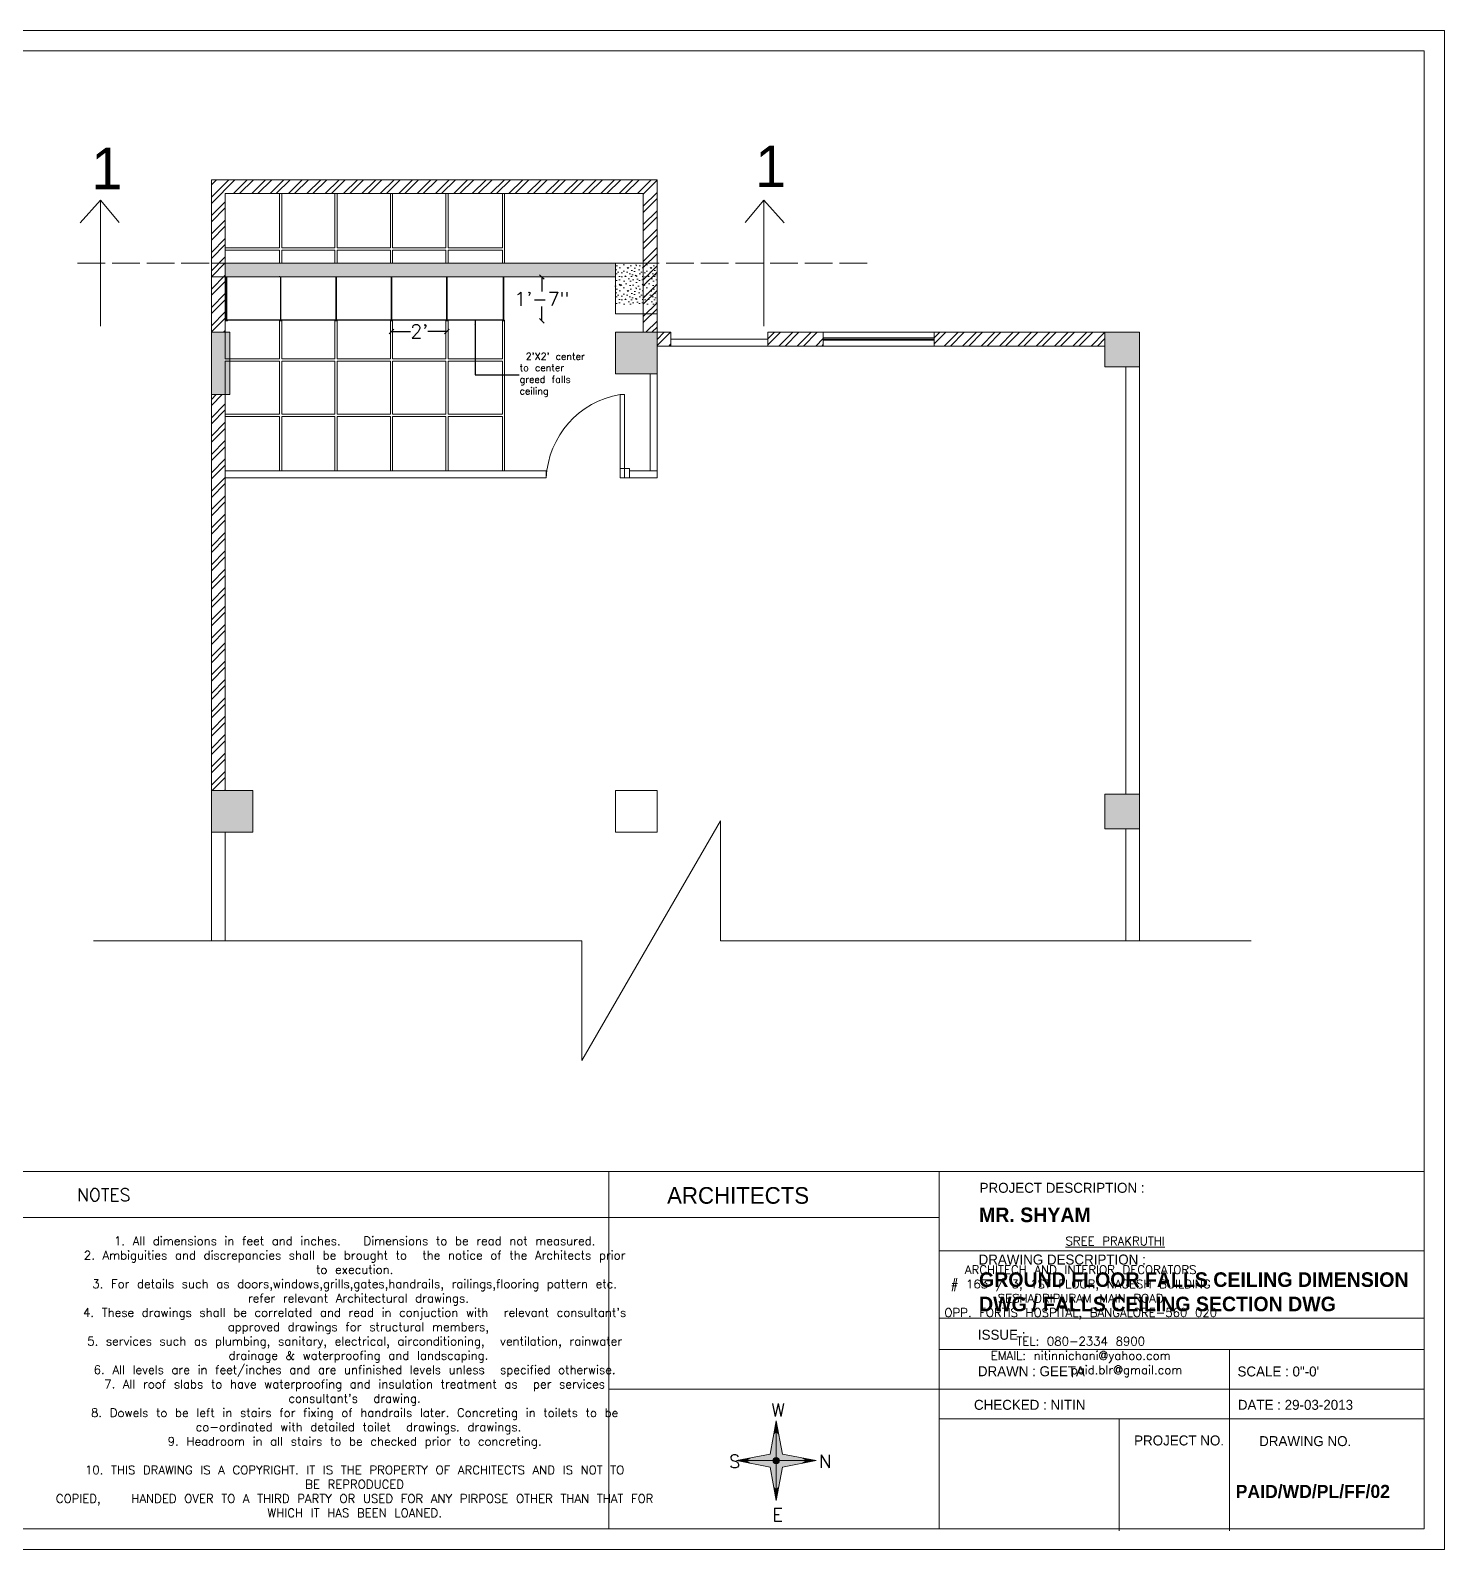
# Model space of a CAD drawing. Header units: inches. Extents: x 111501 to 134888, y 46021 to 52102.
# Drawn here: x 123643 to 124256, y 51426 to 52084 of the extents above; entities that cross this region are included whole.
import ezdxf
from ezdxf.lldxf.tags import DXFTag

# ---------------------------------------------------------------- set-up
doc = ezdxf.new("R2010")
doc.units = ezdxf.units.IN
doc.header["$MEASUREMENT"] = 0
doc.linetypes.add('ACAD_ISO02W100', pattern=[15, 12, -3])
for name, color, linetype, lineweight in [('column', 252, 'Continuous', 9), ('dimension', 250, 'Continuous', 0), ('DOOR', 1, 'Continuous', 0), ('exterior', 7, 'Continuous', 5), ('SHEET', 7, 'Continuous', 30), ('wall', 7, 'Continuous', 9), ('window', 140, 'Continuous', 15)]:
    doc.layers.add(name, color=color, linetype=linetype, lineweight=lineweight)
doc.layers.add('false ceiling', color=5, linetype='Continuous')
doc.layers.add('pt19', color=151, linetype='Continuous')
doc.styles.get("Standard").update_dxf_attribs({"font": 'txt.shx', "height": 6})
doc.styles.add('style4', font='GOTHIC.TTF', dxfattribs={"height": 18})
tags = doc.linetypes.add('DASHED2', pattern=[0.375, 0.25, -0.125]).pattern_tags.tags
tags[6:7] = [DXFTag(74, 4), DXFTag(75, 0), DXFTag(340, '0'), DXFTag(46, 1.0), DXFTag(50, 0.0), DXFTag(44, 0.0), DXFTag(45, 0.0)]
tags[4:5] = [DXFTag(74, 4), DXFTag(75, 0), DXFTag(340, '0'), DXFTag(46, 1.0), DXFTag(50, 0.0), DXFTag(44, 0.0), DXFTag(45, 0.0)]
doc.dimstyles.new('Standard$0', dxfattribs={"dimtxt": 4, "dimasz": 2, "dimexe": 0.125, "dimexo": 0.125, "dimgap": 0.25, "dimtad": 0, "dimtih": 1, "dimtoh": 1, "dimdec": 1, "dimlfac": -1, "dimzin": 0, "dimdsep": 46, "dimlunit": 4, "dimtxsty": 'Standard', "dimblk": 'OBLIQUE', "dimblk1": 'DOTSMALL', "dimblk2": 'DOTSMALL', "dimcen": 0, "dimse1": 1, "dimse2": 1, "dimadec": 0, "dimazin": 0, "dimtfac": 1, "dimtdec": 1, "dimtofl": 0, "dimtmove": 0, "dimatfit": 3, "dimfxl": 1, "dimtolj": 1, "dimtzin": 0, "dimarcsym": 0})
pattern_1 = [(45, (24794.5774, 4020.1523), (-3.97747564, 3.97747564), []), (45, (24797.229, 4020.1523), (-3.97747564, 3.97747564), [])]
pattern_2 = [(0, (4883.371, 4335.621), (0, 10), [0, -10]), (0, (4883.471, 4332.121), (0, 10), [0, -10]), (0, (4883.771, 4337.521), (0, 10), [0, -10]), (338.1986, (4878.5713, 4334.4214), (30.00000273, -9.999999105), [1.07703, -52.77462]), (216.8699, (4879.5713, 4334.0214), (29.999999178, 20.000001233), [0.5, -49.5]), (130.6013, (4879.1713, 4333.7214), (50.000004212, -59.999990182), [0.92195, -91.27349]), (206.5651, (4875.8713, 4332.5214), (-9.99999158, -10.0000131), [0.22361, -22.13707]), (326.3099, (4875.6713, 4332.4214), (19.99999558, -10.000013345), [0.36056, -35.69496]), (108.4349, (4875.9713, 4332.2214), (-9.99998403, 20.000004346), [0.31623, -31.30655]), (225, (4882.271, 4331.5214), (-2e-15, -10.0000031), [0.42426, -13.71787]), (0, (4881.971, 4331.221), (10, 10), [0.6, -9.4]), (135, (4882.571, 4331.2214), (-10.0000031, 1e-15), [0.42426, -13.71787]), (251.5651, (4881.0713, 4337.9214), (9.99998403, 20.000004346), [0.31623, -31.30655]), (0, (4880.971, 4337.621), (10, 10), [0.5, -9.5]), (143.1301, (4881.4713, 4337.6214), (-29.999999178, 20.000001233), [0.5, -49.5]), (213.6901, (4875.7713, 4338.0214), (19.99999558, 10.000013345), [0.36056, -35.69496]), (341.5651, (4875.4713, 4337.8214), (-20.000004346, 9.99998403), [0.63246, -30.99032]), (126.8699, (4876.0713, 4337.6214), (20.000001233, -29.999999178), [0.5, -49.5]), (0, (4878.671, 4337.621), (0, 10), [0, -10]), (0, (4875.971, 4335.021), (0, 10), [0, -10]), (0, (4878.771, 4331.321), (0, 10), [0, -10]), (0, (4881.471, 4334.421), (0, 10), [0, -10]), (0, (4878.571, 4336.121), (0, 10), [0, -10]), (0, (4876.371, 4336.421), (0, 10), [0, -10]), (0, (4877.271, 4335.821), (0, 10), [0, -10]), (0, (4876.871, 4333.421), (0, 10), [0, -10]), (0, (4874.471, 4333.821), (0, 10), [0, -10]), (0, (4874.571, 4336.121), (0, 10), [0, -10]), (0, (4874.271, 4338.321), (0, 10), [0, -10]), (0, (4877.371, 4338.721), (0, 10), [0, -10]), (0, (4879.571, 4339.121), (0, 10), [0, -10]), (0, (4883.071, 4338.721), (0, 10), [0, -10]), (0, (4880.671, 4335.621), (0, 10), [0, -10]), (0, (4879.671, 4337.421), (0, 10), [0, -10]), (0, (4880.471, 4332.621), (0, 10), [0, -10]), (0, (4877.471, 4332.121), (0, 10), [0, -10]), (0, (4880.471, 4329.921), (0, 10), [0, -10]), (0, (4877.171, 4330.521), (0, 10), [0, -10]), (0, (4873.971, 4330.221), (0, 10), [0, -10]), (0, (4875.171, 4329.721), (0, 10), [0, -10]), (0, (4875.271, 4331.121), (0, 10), [0, -10]), (0, (4881.971, 4329.521), (0, 10), [0, -10]), (0, (4883.171, 4333.621), (0, 10), [0, -10]), (0, (4882.671, 4336.621), (0, 10), [0, -10]), (0, (4878.071, 4329.421), (0, 10), [0, -10])]

# ---------------------------------------------------------------- blocks, each defined once
blk = doc.blocks.new('fg')
at = {"layer": 'exterior', "linetype": 'Continuous'}
for p, q in [((-2722.06, -26309.02, 0), (-2731.88, -26300.13, 0)), ((-2731.88, -26300.13, 0), (-2722.06, -26309.02, 0)), ((-2776.68, -26309.02, 0), (-2722.06, -26309.02, 0)), ((-2722.06, -26309.02, 0), (-2731.74, -26317.05, 0))]:
    blk.add_line(p, q, dxfattribs=at)
blk = doc.blocks.new('_Oblique')
at = {"color": 0, "linetype": 'ByBlock', "lineweight": -2}
blk.add_line((-0.5, -0.5), (0.5, 0.5), dxfattribs=at)
blk = doc.blocks.new('*D1726')
at = {"layer": 'Defpoints', "color": 0, "transparency": 16777216}
for p in [(123849.67, 51977.37), (123864.94, 51977.37), (123848.88, 51958.37)]:
    blk.add_point(p, dxfattribs=at)
at = {"layer": 'dimension', "color": 0, "lineweight": -2, "transparency": 16777216}
for p, q in [((123864.94, 51977.37), (123864.94, 51971.12)), ((123864.94, 51958.37), (123864.94, 51964.62))]:
    blk.add_line(p, q, dxfattribs=at)
at = {"layer": 'dimension', "color": 0, "lineweight": -2, "transparency": 16777216, "xscale": 2, "yscale": 2, "zscale": 2}
for p, rotation in [((123864.94, 51977.37), 90), ((123864.94, 51958.37), 270)]:
    blk.add_blockref('_Oblique', p, dxfattribs=dict(at, rotation=rotation))
at = {"layer": 'dimension', "color": 0, "lineweight": 5, "transparency": 16777216, "insert": (123864.94, 51967.87), "char_height": 6, "attachment_point": 5}
blk.add_mtext('\\A1;1\'-7"', dxfattribs=at)
blk = doc.blocks.new('_DOTSMALL')
at = {"color": 0, "linetype": 'ByBlock', "lineweight": -2, "const_width": 0.5}
blk.add_lwpolyline([(-0.0625, 0, 1), (0.0625, 0, 1)], format="xyb", close=True, dxfattribs=at)
blk = doc.blocks.new('*D1730')
at = {"layer": 'Defpoints', "color": 0, "transparency": 16777216}
for p in [(123799.88, 51958.37), (123823.88, 51958.37), (123823.88, 51953.82)]:
    blk.add_point(p, dxfattribs=at)
at = {"layer": 'dimension', "color": 0, "lineweight": -2, "transparency": 16777216}
for p, q in [((123799.88, 51953.82), (123808.13, 51953.82)), ((123823.88, 51953.82), (123815.63, 51953.82))]:
    blk.add_line(p, q, dxfattribs=at)
at = {"layer": 'dimension', "color": 0, "lineweight": -2, "transparency": 16777216, "xscale": 2, "yscale": 2, "zscale": 2, "rotation": 180}
blk.add_blockref('_Oblique', (123799.88, 51953.82), dxfattribs=at)
at = {"layer": 'dimension', "color": 0, "lineweight": -2, "transparency": 16777216, "xscale": 2, "yscale": 2, "zscale": 2}
blk.add_blockref('_Oblique', (123823.88, 51953.82), dxfattribs=at)
at = {"layer": 'dimension', "color": 0, "lineweight": 5, "transparency": 16777216, "insert": (123811.88, 51953.82), "char_height": 6, "attachment_point": 5}
blk.add_mtext("\\A1;2'", dxfattribs=at)

msp = doc.modelspace()

# ---------------------------------------------------------------- hatches: boundary and pattern name
at = {"layer": 'column'}
h = msp.add_hatch(color=256, dxfattribs=at)
h.paths.add_polyline_path([(123896.88, 51953.46), (123896.88, 51935.46), (123914.88, 51935.46), (123914.88, 51953.46)])
h.paths.add_polyline_path([(123721.88, 51953.46), (123721.88, 51926.46), (123729.88, 51926.46), (123729.88, 51953.46)])
h = msp.add_hatch(color=256, dxfattribs=at)
h.paths.add_polyline_path([(124108.88, 51949.52), (124108.88, 51938.52), (124119.88, 51938.52), (124119.88, 51949.52)])
h.paths.add_polyline_path([(124119.88, 51949.52), (124119.88, 51953.52), (124108.88, 51953.52), (124108.88, 51949.52)])
h.paths.add_polyline_path([(124119.88, 51938.52), (124123.88, 51938.52), (124123.88, 51949.52), (124119.88, 51949.52)])
h.paths.add_polyline_path([(124123.88, 51953.52), (124119.88, 51953.52), (124119.88, 51949.52), (124123.88, 51949.52)])
msp.add_hatch(color=256, dxfattribs=at).paths.add_polyline_path([(123721.88, 51755.04), (123721.88, 51737.04), (123739.88, 51737.04), (123739.88, 51755.04)])
h = msp.add_hatch(color=256, dxfattribs=at)
h.paths.add_polyline_path([(124108.88, 51749.59), (124108.88, 51738.59), (124119.88, 51738.59), (124119.88, 51749.59)])
h.paths.add_polyline_path([(124119.88, 51749.59), (124119.88, 51753.59), (124108.88, 51753.59), (124108.88, 51749.59)])
h.paths.add_polyline_path([(124119.88, 51738.59), (124123.88, 51738.59), (124123.88, 51749.59), (124119.88, 51749.59)])
h.paths.add_polyline_path([(124123.88, 51753.59), (124119.88, 51753.59), (124119.88, 51749.59), (124123.88, 51749.59)])
at = {"layer": 'SHEET', "lineweight": 5}
h = msp.add_hatch(color=0, dxfattribs=at)
h.set_gradient(color1=(0, 0, 41), one_color=1, tint=1, name='CYLINDER')
h.paths.add_polyline_path([(123966.5, 51482.19), (123965.45, 51476.53), (123966.5, 51477.58)])
h.paths.add_polyline_path([(123966.5, 51482.19), (123966.5, 51477.58), (123967.55, 51476.53)])
h = msp.add_hatch(color=0, dxfattribs=at)
h.set_gradient(color1=(186, 79, 131), one_color=1, tint=1, name='INVHEMISPHERICAL')
h.paths.add_polyline_path([(123953.31, 51464.95), (123955.08, 51463.8), (123963.84, 51462.08), (123965.45, 51453.37), (123966.5, 51452.31), (123966.5, 51464.95)])
h.paths.add_polyline_path([(123979.7, 51464.95), (123977.93, 51466.09), (123969.17, 51467.81), (123967.55, 51476.53), (123966.5, 51477.58), (123966.5, 51464.95)])
h = msp.add_hatch(color=0, dxfattribs=at)
h.set_gradient(color1=(186, 79, 131), one_color=1, tint=1, name='CURVED')
h.paths.add_polyline_path([(123966.5, 51477.58), (123965.45, 51476.53), (123963.84, 51467.81), (123955.08, 51466.09), (123953.31, 51464.95), (123966.5, 51464.95)])
h.paths.add_polyline_path([(123966.5, 51452.31), (123967.55, 51453.37), (123969.17, 51462.08), (123977.93, 51463.8), (123979.7, 51464.95), (123966.5, 51464.95)])
h = msp.add_hatch(color=0, dxfattribs=at)
h.set_gradient(color1=(0, 0, 41), one_color=1, tint=1, name='CURVED')
h.paths.add_polyline_path([(123949.26, 51464.95), (123953.31, 51464.95), (123955.08, 51466.09)])
h.paths.add_polyline_path([(123949.26, 51464.95), (123955.08, 51463.8), (123953.31, 51464.95)])
h = msp.add_hatch(color=0, dxfattribs=at)
h.set_gradient(color1=(186, 79, 131), one_color=1, tint=1, name='SPHERICAL')
h.paths.add_polyline_path([(123967.89, 51464.95, 1), (123965.12, 51464.95, 1)])
h = msp.add_hatch(color=0, dxfattribs=at)
h.set_gradient(color1=(0, 0, 41), one_color=1, tint=1, name='INVCURVED')
h.paths.add_polyline_path([(123983.75, 51464.95), (123979.7, 51464.95), (123977.93, 51463.8)])
h.paths.add_polyline_path([(123983.75, 51464.95), (123977.93, 51466.09), (123979.7, 51464.95)])
h = msp.add_hatch(color=0, dxfattribs=at)
h.set_gradient(color1=(0, 0, 41), one_color=1, tint=1)
h.paths.add_polyline_path([(123966.5, 51452.31), (123965.45, 51453.37), (123966.5, 51447.7)])
h.paths.add_polyline_path([(123966.5, 51447.7), (123967.55, 51453.37), (123966.5, 51452.31)])
at = {"layer": 'wall', "lineweight": 5}
h = msp.add_hatch(dxfattribs=at)
h.set_pattern_fill('ANSI32', color=256, scale=15, style=0)
h.set_pattern_definition(pattern_1)
h.paths.add_polyline_path([(123721.88, 51953.46), (123721.88, 52019.46), (123914.88, 52019.46), (123914.88, 51953.46), (123908.88, 51953.46), (123908.88, 52013.46), (123727.88, 52013.46), (123727.88, 51953.46)])
h = msp.add_hatch(dxfattribs=at)
h.set_pattern_fill('CONC', color=256, scale=10, style=0)
h.set_pattern_definition(pattern_2)
h.paths.add_polyline_path([(123727.88, 51977.37), (123770.88, 51977.37), (123780.88, 51977.37), (123896.88, 51977.37), (123896.88, 51983.37), (123780.88, 51983.37), (123770.88, 51983.37), (123727.88, 51983.37)])
h = msp.add_hatch(dxfattribs=at)
h.set_pattern_fill('CONC', color=256, scale=10, style=0)
h.set_pattern_definition(pattern_2)
h.paths.add_polyline_path([(123896.88, 51977.37), (123896.88, 51965.37), (123914.88, 51965.37), (123914.88, 51977.37), (123914.88, 51983.37), (123896.88, 51983.37)])
h = msp.add_hatch(dxfattribs=at)
h.set_pattern_fill('ANSI32', color=256, scale=15, style=0)
h.set_pattern_definition(pattern_1)
h.paths.add_polyline_path([(124034.88, 51947.46), (124108.88, 51947.46), (124108.88, 51953.46), (124034.88, 51953.46)])
h.paths.add_polyline_path([(123962.88, 51953.46), (123962.88, 51947.46), (123986.88, 51947.46), (123986.88, 51953.46)])
h.paths.add_polyline_path([(123914.88, 51947.46), (123920.88, 51947.46), (123920.88, 51953.46), (123914.88, 51953.46)])
h = msp.add_hatch(dxfattribs=at)
h.set_pattern_fill('ANSI32', color=256, scale=15, style=0)
h.set_pattern_definition(pattern_1)
h.paths.add_polyline_path([(123721.88, 51926.46), (123721.88, 51755.04), (123727.88, 51755.04), (123727.88, 51926.46)])

# ---------------------------------------------------------------- linework, layer by layer
at = {"lineweight": 5}
for p, q in [((123882.31, 51638.24), (123942.31, 51741.97)), ((123942.31, 51741.97), (123942.31, 51689.94)), ((123670.79, 51689.94), (123882.31, 51689.94)), ((123882.31, 51689.94), (123882.31, 51638.24)), ((123942.31, 51689.94), (124172.14, 51689.94))]:
    msp.add_line(p, q, dxfattribs=at)
at = {"layer": 'column'}
for points in [[(123729.88, 51926.46), (123729.88, 51953.46), (123721.88, 51953.46), (123721.88, 51926.46)], [(123914.88, 51953.46), (123896.88, 51953.46), (123896.88, 51935.46), (123914.88, 51935.46)], [(124108.88, 51953.46), (124123.88, 51953.46), (124123.88, 51938.46), (124108.88, 51938.46)], [(123739.88, 51755.04), (123721.88, 51755.04), (123721.88, 51737.04), (123739.88, 51737.04)], [(123914.88, 51755.04), (123896.88, 51755.04), (123896.88, 51737.04), (123914.88, 51737.04)], [(124108.88, 51753.54), (124123.88, 51753.54), (124123.88, 51738.54), (124108.88, 51738.54)]]:
    msp.add_lwpolyline(points, close=True, dxfattribs=at)
at = {"layer": 'DOOR', "linetype": 'DASHED2'}
for p, q in [((123920.88, 51950.46), (123962.88, 51950.46)), ((123920.88, 51947.46), (123962.88, 51947.46))]:
    msp.add_line(p, q, dxfattribs=at)
at = {"layer": 'DOOR', "color": 140, "linetype": 'Continuous', "lineweight": 0, "elevation": -0.46}
for points in [[(123898.88, 51890.46), (123900.73, 51890.46), (123900.73, 51926.51), (123898.88, 51926.51)], [(123902.88, 51890.46), (123898.88, 51890.46), (123898.88, 51894.47), (123902.88, 51894.47)]]:
    msp.add_lwpolyline(points, close=True, dxfattribs=at)
at = {"layer": 'DOOR', "color": 140, "linetype": 'Continuous', "lineweight": 0}
msp.add_arc((123905.34, 51888.58, -0.91), 38.48, 99.67307, 177.18608, dxfattribs=at)
at = {"layer": 'exterior', "color": 1, "linetype": 'ACAD_ISO02W100'}
msp.add_line((124005.85, 51983.37), (123661.87, 51983.37), dxfattribs=at)
at = {"layer": 'false ceiling', "lineweight": 5}
for p, q in [((123848.88, 51983.37, 0.91), (123848.88, 52013.46, 0.91)), ((123848.88, 51893.46, 0.91), (123848.88, 51958.37, 0.91))]:
    msp.add_line(p, q, dxfattribs=at)
at = {"layer": 'false ceiling', "color": 6, "lineweight": 5}
msp.add_line((123848.88, 51958.37), (123847.88, 51958.37), dxfattribs=at)
at = {"layer": 'false ceiling', "lineweight": 5}
for points in [[(123751.38, 51989.96), (123727.88, 51989.96), (123727.88, 52013.46), (123751.38, 52013.46)], [(123752.38, 51989.96), (123775.38, 51989.96), (123775.38, 52013.46), (123752.38, 52013.46)], [(123727.88, 51940.96), (123751.38, 51940.96), (123751.38, 51917.96), (123727.88, 51917.96)], [(123752.38, 51940.96), (123775.38, 51940.96), (123775.38, 51917.96), (123752.38, 51917.96)], [(123752.38, 51916.96), (123775.38, 51916.96), (123775.38, 51893.46), (123752.38, 51893.46)]]:
    msp.add_lwpolyline(points, close=True, dxfattribs=at)
for points, elevation in [([(123776.38, 51989.96), (123799.38, 51989.96), (123799.38, 52013.46), (123776.38, 52013.46)], 0.46), ([(123800.38, 51989.96), (123823.38, 51989.96), (123823.38, 52013.46), (123800.38, 52013.46)], 0.46), ([(123824.38, 51989.96), (123847.88, 51989.96), (123847.88, 52013.46), (123824.38, 52013.46)], 0.91), ([(123776.38, 51940.96), (123799.38, 51940.96), (123799.38, 51917.96), (123776.38, 51917.96)], 0.46), ([(123800.38, 51940.96), (123823.38, 51940.96), (123823.38, 51917.96), (123800.38, 51917.96)], 0.46), ([(123824.38, 51940.96), (123847.88, 51940.96), (123847.88, 51917.96), (123824.38, 51917.96)], 0.91), ([(123751.38, 51893.46), (123727.88, 51893.46), (123727.88, 51916.96), (123751.38, 51916.96)], -0.91), ([(123776.38, 51916.96), (123799.38, 51916.96), (123799.38, 51893.46), (123776.38, 51893.46)], 0.46), ([(123800.38, 51916.96), (123823.38, 51916.96), (123823.38, 51893.46), (123800.38, 51893.46)], 0.46), ([(123824.38, 51916.96), (123847.88, 51916.96), (123847.88, 51893.46), (123824.38, 51893.46)], 0.91)]:
    msp.add_lwpolyline(points, close=True, dxfattribs=dict(at, elevation=elevation))
for points in [[(123727.88, 51977.37), (123727.88, 51988.96), (123751.38, 51988.96), (123751.38, 51983.37)], [(123752.38, 51983.37), (123752.38, 51988.96), (123775.38, 51988.96), (123775.38, 51983.37)], [(123751.38, 51977.69), (123751.38, 51977.62)], [(123751.38, 51958.62), (123751.38, 51941.96), (123727.88, 51941.96), (123727.88, 51958.62)], [(123775.38, 51958.62), (123775.38, 51941.96), (123752.38, 51941.96), (123752.38, 51958.62)]]:
    msp.add_lwpolyline(points, dxfattribs=at)
for points, elevation in [([(123776.38, 51983.37), (123776.38, 51988.96), (123799.38, 51988.96), (123799.38, 51983.37)], 0.46), ([(123800.38, 51983.37), (123800.38, 51988.96), (123823.38, 51988.96), (123823.38, 51983.37)], 0.46), ([(123824.38, 51983.37), (123824.38, 51988.96), (123847.88, 51988.96), (123847.88, 51983.37)], 0.91), ([(123848.88, 51977.37), (123848.88, 51977.37)], 0.91), ([(123799.38, 51958.62), (123799.38, 51941.96), (123776.38, 51941.96), (123776.38, 51958.62)], 0.46), ([(123823.38, 51958.37), (123823.38, 51941.96), (123800.38, 51941.96), (123800.38, 51958.62)], 0.46), ([(123847.88, 51958.37), (123847.88, 51941.96), (123824.38, 51941.96), (123824.38, 51958.37)], 0.91)]:
    msp.add_lwpolyline(points, dxfattribs=dict(at, elevation=elevation))
at = {"layer": 'false ceiling', "color": 6, "lineweight": 5}
for points, elevation in [([(123728.25, 51958.62), (123728.5, 51958.62), (123728.5, 51977.37), (123728.25, 51977.37)], -0.91), ([(123751.75, 51958.62), (123752, 51958.62), (123752, 51977.37), (123751.75, 51977.37)], -0.91), ([(123775.75, 51958.62), (123776, 51958.62), (123776, 51977.37), (123775.75, 51977.37)], -0.46), ([(123799.75, 51958.62), (123800, 51958.62), (123800, 51977.37), (123799.75, 51977.37)], -0.46), ([(123848.25, 51958.62), (123848.5, 51958.62), (123848.5, 51977.37), (123848.25, 51977.37)], -0.46), ([(123727.88, 51958.37), (123728.88, 51958.37), (123728.88, 51958.62), (123727.88, 51958.62)], -0.46), ([(123751.38, 51958.37), (123752.38, 51958.37), (123752.38, 51958.62), (123751.38, 51958.62)], -0.46), ([(123776, 51958.87), (123799.75, 51958.87), (123799.75, 51958.62), (123776, 51958.62)], 0.46), ([(123800, 51958.87), (123823.75, 51958.87), (123823.75, 51958.62), (123800, 51958.62)], 0.46), ([(123823.38, 51958.37), (123824.38, 51958.37), (123824.38, 51958.62), (123823.38, 51958.62)], 0.46), ([(123824, 51958.87), (123848.25, 51958.87), (123848.25, 51958.62), (123824, 51958.62)], 0.91)]:
    msp.add_lwpolyline(points, close=True, dxfattribs=dict(at, elevation=elevation))
for points in [[(123823.75, 51958.62), (123824, 51958.62), (123824, 51977.37), (123823.75, 51977.37)], [(123728.5, 51958.87), (123751.75, 51958.87), (123751.75, 51958.62), (123728.5, 51958.62)], [(123752, 51958.87), (123775.75, 51958.87), (123775.75, 51958.62), (123752, 51958.62)], [(123775.38, 51958.37), (123776.38, 51958.37), (123776.38, 51958.62), (123775.38, 51958.62)], [(123799.38, 51958.37), (123800.38, 51958.37), (123800.38, 51958.62), (123799.38, 51958.62)], [(123847.88, 51958.37), (123848.88, 51958.37), (123848.88, 51958.62), (123847.88, 51958.62)]]:
    msp.add_lwpolyline(points, close=True, dxfattribs=at)
at = {"layer": 'pt19', "lineweight": 0}
msp.add_lwpolyline([(123914.88, 51893.46), (123911.88, 51893.46), (123911.88, 51935.46), (123914.88, 51935.46)], close=True, dxfattribs=at)
for points, elevation in [([(123866.91, 51890.46), (123727.88, 51890.46), (123727.88, 51893.46), (123866.91, 51893.46)], -0.91), ([(123902.88, 51890.46), (123914.88, 51890.46), (123914.88, 51893.46), (123902.88, 51893.46)], -0.46)]:
    msp.add_lwpolyline(points, close=True, dxfattribs=dict(at, elevation=elevation))
at = {"layer": 'SHEET', "color": 0, "lineweight": 5, "ltscale": 25}
for p, q in [((124247.05, 51590.07), (123580.61, 51590.07)), ((123893.99, 51590.07), (123893.99, 51435.36)), ((124037.13, 51590.07), (124037.13, 51435.36)), ((124037.13, 51570.22), (123580.61, 51570.22)), ((124115.08, 51483.07), (124115.08, 51434.62))]:
    msp.add_line(p, q, dxfattribs=at)
at = {"layer": 'SHEET', "color": 0, "lineweight": 5}
for p, q in [((123966.5, 51482.19, 6.79), (123963.84, 51467.81, 6.79)), ((123966.5, 51482.19, 6.79), (123966.5, 51447.7, 6.79)), ((123966.5, 51482.19, 6.79), (123969.17, 51467.81, 6.79)), ((123966.5, 51477.58, 6.79), (123965.45, 51476.53, 6.79)), ((123966.5, 51477.58, 6.79), (123967.55, 51476.53, 6.79)), ((123949.26, 51464.95, 6.79), (123963.84, 51467.81, 6.79)), ((123949.26, 51464.95, 6.79), (123983.75, 51464.95, 6.79)), ((123949.26, 51464.95, 6.79), (123963.84, 51462.08, 6.79)), ((123953.31, 51464.95, 6.79), (123955.08, 51466.09, 6.79)), ((123953.31, 51464.95, 6.79), (123955.08, 51463.8, 6.79)), ((123983.75, 51464.95, 6.79), (123969.17, 51467.81, 6.79)), ((123983.75, 51464.95, 6.79), (123969.17, 51462.08, 6.79)), ((123979.7, 51464.95, 6.79), (123977.93, 51466.09, 6.79)), ((123979.7, 51464.95, 6.79), (123977.93, 51463.8, 6.79)), ((123963.84, 51462.08, 6.79), (123966.5, 51447.7, 6.79)), ((123969.17, 51462.08, 6.79), (123966.5, 51447.7, 6.79)), ((123966.5, 51452.31, 6.79), (123965.45, 51453.37, 6.79)), ((123966.5, 51452.31, 6.79), (123967.55, 51453.37, 6.79))]:
    msp.add_line(p, q, dxfattribs=at)
at = {"layer": 'SHEET', "color": 0, "lineweight": 5, "ltscale": 25}
for points in [[(123105.11, 51426.44), (124255.98, 51426.44), (124255.98, 52084.13), (123105.11, 52084.13)], [(123114.03, 51435.36), (124247.05, 51435.36), (124247.05, 52075.21), (123114.03, 52075.21)]]:
    msp.add_lwpolyline(points, close=True, dxfattribs=at)
for points in [[(124247.05, 51555.8), (124037.13, 51555.8)], [(124247.05, 51526.61), (124037.13, 51526.61)], [(124247.05, 51513.03), (124037.13, 51513.03)], [(124162.74, 51483.07), (124162.74, 51513.03)], [(123893.99, 51495.89), (124037.13, 51495.89)], [(124037.13, 51495.89), (124247.05, 51495.89)], [(124247.05, 51483.07), (124037.13, 51483.07)], [(124162.74, 51434.51), (124162.74, 51482.96)]]:
    msp.add_lwpolyline(points, dxfattribs=at)
at = {"layer": 'SHEET', "color": 0, "lineweight": 5}
msp.add_circle((123966.5, 51464.95, 6.79), 1.39, dxfattribs=at)
at = {"layer": 'wall'}
for p, q in [((123721.88, 52019.46), (123914.88, 52019.46)), ((123721.88, 51953.46), (123721.88, 52019.46)), ((123914.88, 51953.46), (123914.88, 52019.46)), ((123727.88, 52013.46), (123908.88, 52013.46)), ((123727.88, 51953.46), (123727.88, 52013.46)), ((123908.88, 51953.46), (123908.88, 52013.46)), ((123962.88, 51953.46), (123962.88, 51947.46)), ((123962.88, 51953.46), (124108.88, 51953.46)), ((123962.88, 51947.46), (124108.88, 51947.46)), ((124117.88, 51753.54), (124117.88, 51938.46)), ((124123.88, 51753.54), (124123.88, 51938.46)), ((123721.88, 51926.46), (123721.88, 51755.04)), ((123727.88, 51926.46), (123727.88, 51755.04)), ((123727.88, 51893.46), (123847.88, 51893.46)), ((123721.88, 51738.54), (123721.88, 51689.94)), ((123727.88, 51737.04), (123727.88, 51689.94)), ((124117.88, 51689.94), (124117.88, 51738.54)), ((124123.88, 51689.94), (124123.88, 51738.54))]:
    msp.add_line(p, q, dxfattribs=at)
at = {"layer": 'wall', "lineweight": 5}
for p, q in [((123914.88, 51953.46), (123920.88, 51953.46)), ((123920.88, 51953.46), (123920.88, 51947.46)), ((123962.88, 51953.46), (123962.88, 51947.46)), ((123962.88, 51953.46), (123962.88, 51947.46)), ((124034.88, 51953.46), (124034.88, 51947.46)), ((123920.88, 51947.46), (123914.88, 51947.46))]:
    msp.add_line(p, q, dxfattribs=at)
msp.add_lwpolyline([(123914.88, 51983.37), (123721.88, 51983.37), (123721.88, 51977.37), (123896.88, 51977.37)], dxfattribs=at)
for points in [[(123896.88, 51961.37), (123914.88, 51961.37), (123914.88, 51983.37), (123896.88, 51983.37)], [(123986.88, 51953.46), (124034.88, 51953.46), (124034.88, 51947.46), (123986.88, 51947.46)]]:
    msp.add_lwpolyline(points, close=True, dxfattribs=at)
at = {"layer": 'window', "color": 5, "lineweight": 5}
for p, q in [((123986.88, 51950.96), (124034.88, 51950.96)), ((123986.88, 51950.46), (124034.88, 51950.46)), ((123986.88, 51949.96), (124034.88, 51949.96))]:
    msp.add_line(p, q, dxfattribs=at)

# ---------------------------------------------------------------- block references
at = {"layer": 'exterior', "linetype": 'Continuous', "rotation": 90}
msp.add_blockref('fg', (97364.85, 54732.73, 0), dxfattribs=at)
at = {"layer": 'exterior', "color": 1, "linetype": 'Continuous', "xscale": -1, "rotation": 270}
msp.add_blockref('fg', (150270.12, 54732.73, 0), dxfattribs=at)

# ---------------------------------------------------------------- texts
at = {"layer": 'dimension', "lineweight": 5, "insert": (123855.36, 51935.06, 0.91), "char_height": 5, "width": 35.6327, "attachment_point": 4}
msp.add_mtext("{\\H0.6x; 2'X2' center to center greed falls ceiling } ", dxfattribs=at)
at = {"layer": 'exterior', "color": 1, "linetype": 'Continuous', "char_height": 18, "width": 14.5412, "attachment_point": 1}
for insert in [(123669.9, 52033.35), (123957.41, 52034.27)]:
    msp.add_mtext('{\\Faehalf.shx|c0;1}', dxfattribs=dict(at, insert=insert))
at = {"layer": 'SHEET', "color": 0, "lineweight": 5}
for s, insert, char_height, width, attachment_point in [('{\\fCentury Gothic|b0|i0|c0|p34;ARCHITECTS}', (123949.99, 51579.72), 7.1994, 133.3627, 5), ('{\\H0.7553x;NOTES}', (123675.27, 51580.03), 7.1994, 64.1039, 5), ('         {\\LSREE PRAKRUTHI} \\P\\PARCHITECH AND INTERIOR DECORATORS\\P{\\A1;# 163 / 3, 1ST FLOOR, NAGESH BUILDING\\PSESHADRIPURAM MAIN ROAD\\POPP. FORTIS HOSPITAL, BANGALORE-560 020\\P\\PTEL: 080-2334 8900\\PEMAIL: nitinnichani@yahoo.com\\P            paid.blr@gmail.com}', (124098.36, 51531.51), 3.7175, 401.2073, 5), ('W', (123964.39, 51489.72, 6.79), 5.61, 3.7061, 1), ('S', (123946.05, 51467.45, 6.79), 5.61, 3.7061, 1), ('N', (123985.06, 51467.52, 6.79), 5.61, 3.7061, 1), ('E', (123964.83, 51444.34, 6.79), 5.61, 3.7061, 1)]:
    msp.add_mtext(s, dxfattribs=dict(at, insert=insert, char_height=char_height, width=width, attachment_point=attachment_point))
at = {"layer": 'SHEET', "color": 0, "lineweight": 5, "attachment_point": 1, "style": 'style4'}
for s, insert, char_height, width in [('PROJECT DESCRIPTION :', (124054.58, 51585.23), 4.3312, 157.8059), ('{\\fCentury Gothic|b1|i0|c0|p34;MR. SHYAM}', (124054.33, 51574.52), 6.323, 157.8059), ('DRAWING DESCRIPTION :', (124054.13, 51554.18), 4.3312, 157.8059), ('{\\fCentury Gothic|b1|i0|c0|p34;GROUND FLOOR FALLS CEILING DIMENSION DWG / FALLS CEILING SECTION DWG}', (124054.33, 51546.48), 6.323, 186.6412), ('ISSUE :', (124053.83, 51521.62), 4.331, 157.8059), ('DRAWN : GEETA', (124053.83, 51505.82), 4.3312, 157.8059), ('SCALE : 0"-0\'', (124166.27, 51505.72), 4.3312, 303.3755), ('CHECKED : NITIN', (124052.15, 51491.28), 4.3312, 157.8059), ('DATE : 29-03-2013', (124166.42, 51491.28), 4.3312, 303.3755), ('PROJECT NO.', (124121.51, 51475.86), 4.3312, 157.8059), ('DRAWING NO.', (124175.65, 51475.57), 4.3312, 303.3755), ('{\\fCentury Gothic|b1|i0|c0|p34;PAID/WD/PL/FF/02}', (124165.5, 51454.47), 5.6907, 287.5949)]:
    msp.add_mtext(s, dxfattribs=dict(at, insert=insert, char_height=char_height, width=width))
at = {"layer": 'SHEET', "color": 0, "lineweight": 5, "ltscale": 25, "insert": (123783.9, 51501.2), "char_height": 3.71751, "width": 401.2073, "attachment_point": 5}
msp.add_mtext("\\pi-0.10706,l0.12084,t14.87;1.^IAll dimensions in feet and inches.   Dimensions to be read not measured. \\P2.^IAmbiguities and discrepancies shall be brought to  the notice of the Architects prior \\P\\pt0.12084;to execution.\\P\\pt14.87;3.^IFor details such as doors,windows,grills,gates,handrails, railings,flooring pattern etc.\\P\\pt0.12084; refer relevant Architectural drawings. \\P\\pt14.87;4.^IThese drawings shall be correlated and read in conjuction with  relevant consultant's\\P\\pt0.12084; approved drawings for structural members, \\P\\pt14.87;5.^Iservices such as plumbing, sanitary, electrical, airconditioning,  ventilation, rainwater\\P\\pt0.12084; drainage & waterproofing and landscaping.\\P\\pt14.87;6.^IAll levels are in feet/inches and are unfinished levels unless  specified otherwise. \\P7.^IAll roof slabs to have waterproofing and insulation treatment as  per services \\P\\pt0.12084;consultant's  drawing. \\P\\pt14.87;8.^IDowels to be left in stairs for fixing of handrails later. Concreting in toilets to be\\P\\pt0.12084; co-ordinated with detailed toilet  drawings. drawings. \\P\\pt14.87;9.^IHeadroom in all stairs to be checked prior to concreting.\\P\\pi0,l0,t0;\\P\\pi-0.10706,l0.12084,t14.87;10.^ITHIS DRAWING IS A COPYRIGHT. IT IS THE PROPERTY OF ARCHITECTS AND IS NOT TO \\P\\pt0.12084;BE REPRODUCED\\PCOPIED,    HANDED OVER TO A THIRD PARTY OR USED FOR ANY PIRPOSE OTHER THAN THAT FOR \\PWHICH IT HAS BEEN LOANED.", dxfattribs=at)

# ---------------------------------------------------------------- dimensions: what is measured, and where the dimension line sits
at = {"layer": 'dimension', "lineweight": 5}
dim = msp.add_linear_dim(base=(123864.94, 51977.37), p1=(123848.88, 51958.37, 0.91), p2=(123849.67, 51977.37), angle=90, dimstyle='Standard$0', dxfattribs=at)
dim.commit()
dim.dimension.update_dxf_attribs({"geometry": '*D1726', "text_midpoint": (123864.94, 51967.87)})
dim = msp.add_linear_dim(base=(123823.88, 51953.82), p1=(123799.88, 51958.37), p2=(123823.88, 51958.37, 0.46), dimstyle='Standard$0', dxfattribs=at)
dim.commit()
dim.dimension.update_dxf_attribs({"geometry": '*D1730', "text_midpoint": (123811.88, 51953.82)})

# ---------------------------------------------------------------- leaders
at = {"layer": 'dimension', "lineweight": 5, "annotation_type": 0, "has_hookline": 1, "hookline_direction": 0, "text_width": 35}
msp.add_leader([(123836.13, 51958.62, 0.91), (123836.13, 51935.06, 0.91), (123855.11, 51935.06, 0.91)], dimstyle='Standard$0', dxfattribs=at)

doc.saveas('drawing.dxf')
